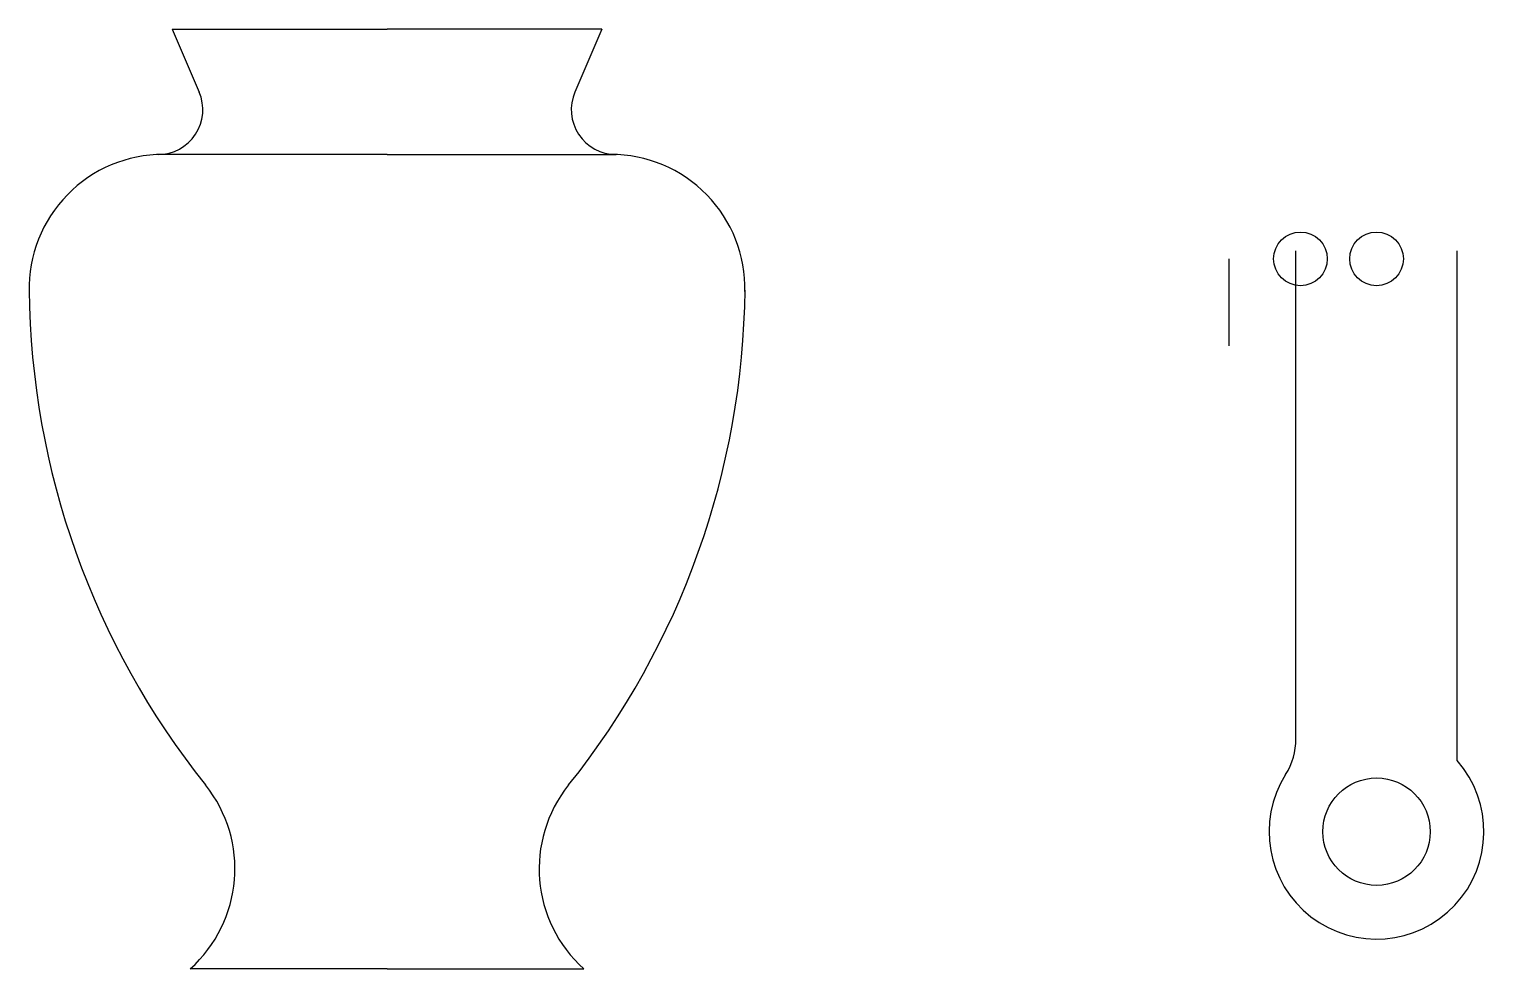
# Model space of a CAD drawing. Header units: millimetres. Extents: x 1968 to 2293, y 2031 to 2241.
import ezdxf

# ---------------------------------------------------------------- set-up
doc = ezdxf.new("R2010")
doc.units = ezdxf.units.MM

msp = doc.modelspace()

# ---------------------------------------------------------------- linework, layer by layer
for p, q in [((1999.78, 2241.46), (2047.78, 2241.46)), ((1999.78, 2241.46), (2005.81, 2227.4)), ((2095.78, 2241.46), (2047.78, 2241.46)), ((2095.78, 2241.46), (2089.76, 2227.4)), ((2011.78, 2213.46), (1996.62, 2213.46)), ((2047.78, 2213.46), (2011.78, 2213.46)), ((2047.78, 2213.46), (2083.78, 2213.46)), ((2083.78, 2213.46), (2098.95, 2213.46)), ((2250.91, 2082.9), (2250.91, 2191.91)), ((2286.91, 2077.99), (2286.91, 2191.91)), ((2235.91, 2190.12), (2235.91, 2170.69)), ((2047.78, 2031.46), (2003.78, 2031.46)), ((2047.78, 2031.46), (2013.78, 2031.46)), ((2047.78, 2031.46), (2091.78, 2031.46)), ((2047.78, 2031.46), (2081.78, 2031.46))]:
    msp.add_line(p, q)
for centre, radius in [((2251.91, 2190.12), 6), ((2268.91, 2190.12), 6), ((2268.91, 2062.12), 12)]:
    msp.add_circle(centre, radius)
for centre, radius, start, end in [((1996.62, 2223.46), 10, 270, 23.1986), ((2098.95, 2223.46), 10, 156.8014, 270), ((1997.78, 2183.46), 30, 90, 181.2533), ((2097.78, 2183.46), 30, 358.7467, 90), ((2147.78, 2184.99), 180, 180.5862, 218.6556), ((1947.79, 2184.99), 180, 321.3444, 359.4138), ((2235.91, 2082.9), 15, 327.7958, 0), ((2268.91, 2062.12), 24, 147.7958, 41.4096), ((1983.78, 2053.82), 30, 311.8103, 38.6556), ((2111.78, 2053.82), 30, 141.3444, 228.1897)]:
    msp.add_arc(centre, radius, start, end)

doc.saveas('drawing.dxf')
